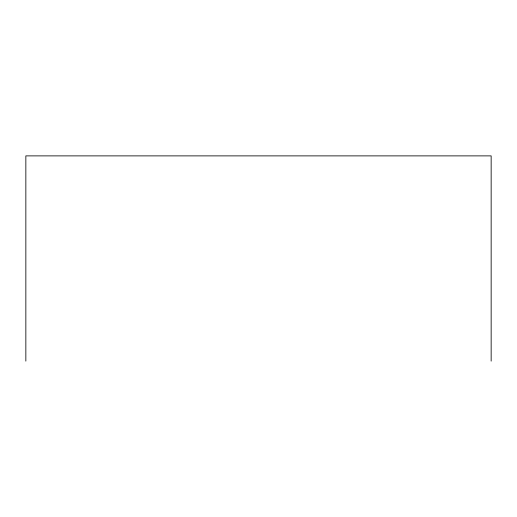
<?xml version="1.0" encoding="UTF-8"?>
<svg xmlns="http://www.w3.org/2000/svg" width="517" height="517" viewBox="0 0 517 517"><rect width="100%" height="100%" fill="white"/><g stroke="black" fill="none" stroke-linecap="round" stroke-linejoin="round"><path stroke-width="0.78" d="M491.15 361.118L491.15 155.882L25.85 155.882L25.85 361.118"/></g></svg>
